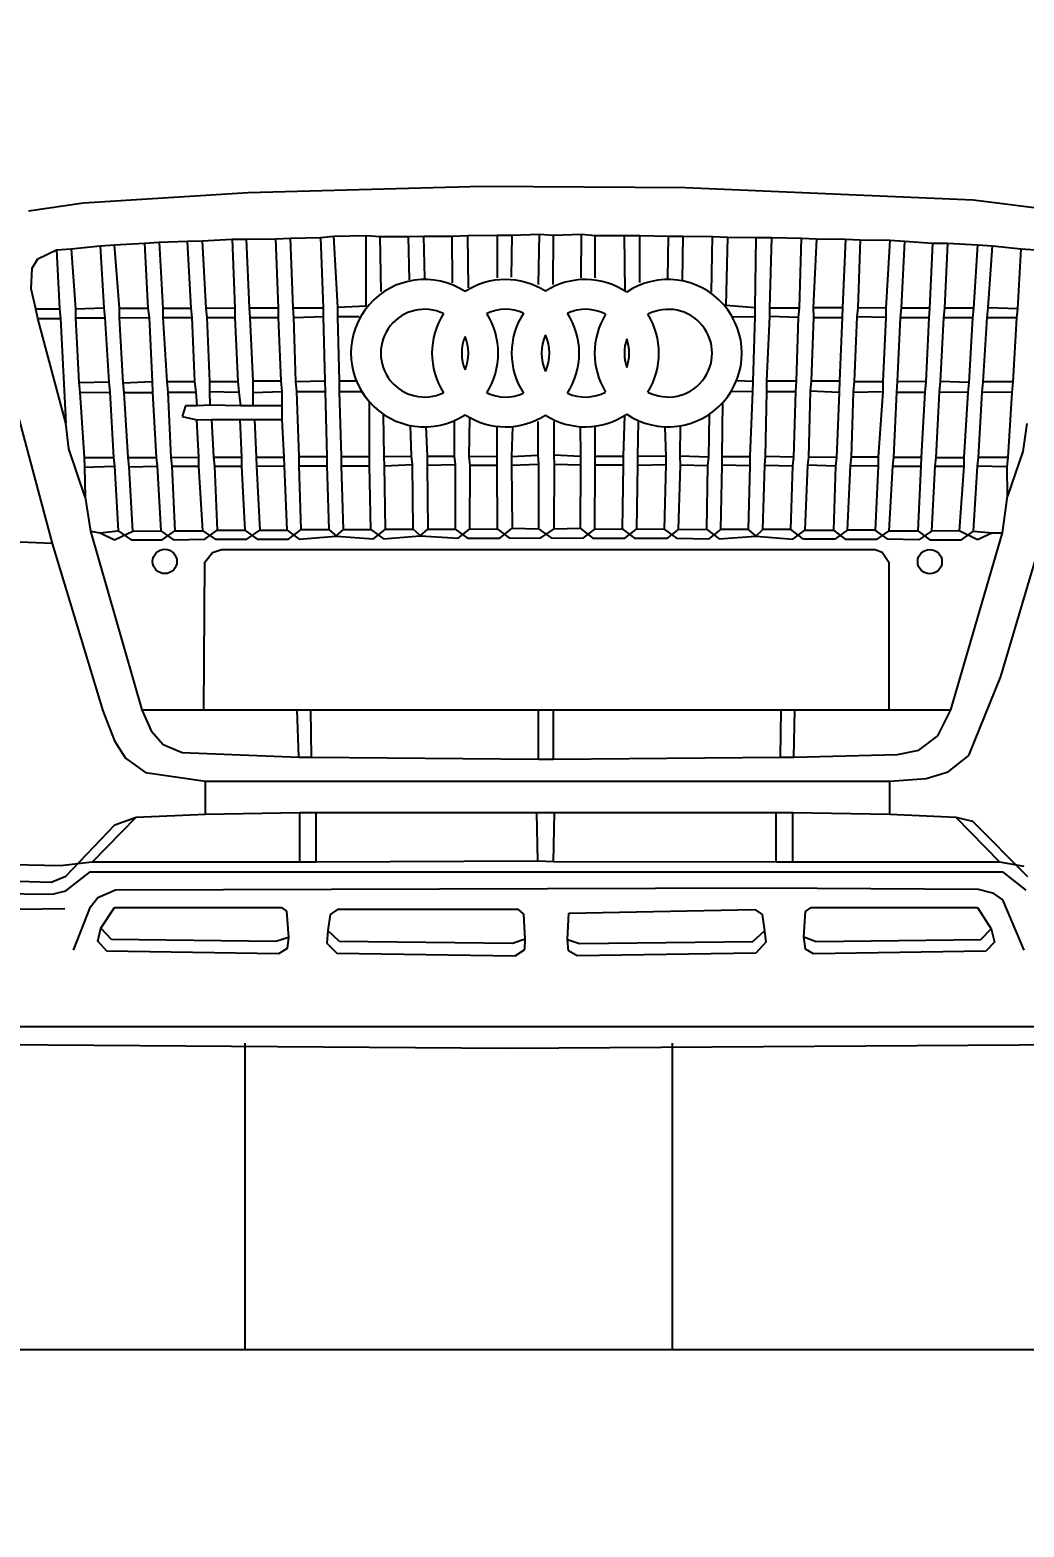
# Model space of a CAD drawing. Header units: inches. Extents: x 7915 to 10666, y -851 to 1175.
# Drawn here: x 8262.42 to 8290.35, y 671.72 to 713.77 of the extents above; entities that cross this region are included whole.
import ezdxf

# ---------------------------------------------------------------- set-up
doc = ezdxf.new("R2010")
doc.units = ezdxf.units.IN
doc.header["$LTSCALE"] = 10
doc.header["$MEASUREMENT"] = 0
doc.linetypes.add('HIDDEN', pattern=[9.525, 6.35, -3.175])
for name, color, linetype in [('CAR1', 250, 'Continuous'), ('dim', 1, 'Continuous'), ('FINISH', 2, 'Continuous'), ('STONE', 251, 'Continuous'), ('WALL', 4, 'Continuous')]:
    doc.layers.add(name, color=color, linetype=linetype)
doc.styles.add('3-16', font='arial.ttf', dxfattribs={"height": 15})
doc.dimstyles.new('3-16 INCH', dxfattribs={"dimtxt": 15, "dimasz": 9, "dimexe": 3, "dimexo": 0.5, "dimgap": 0.5, "dimtad": 1, "dimdec": 4, "dimzin": 0, "dimdsep": 46, "dimlunit": 4, "dimtxsty": '3-16', "dimblk": 'ARCHTICK', "dimcen": 8, "dimdle": 3, "dimclrd": 1, "dimclre": 8, "dimclrt": 2, "dimadec": 3, "dimazin": 0, "dimtfac": 1, "dimtdec": 4, "dimtofl": 0, "dimtmove": 2, "dimatfit": 3, "dimldrblk": 'AERO', "dimfxl": 0, "dimtolj": 1, "dimtzin": 0, "dimarcsym": 0})

# ---------------------------------------------------------------- blocks, each defined once
blk = doc.blocks.new('A$C05ee71f7')
blk.add_wipeout([(57.797, 59.508), (58.053, 60.35), (58.439, 60.671), (59.152, 60.45), (59.737, 59.908), (60.293, 58.71), (60.878, 58.096), (61.791, 56.427), (62.119, 56.099), (64.116, 51.777), (64.116, 51.777), (66.112, 46.528), (66.74, 44.232), (67.311, 44.189), (67.999, 44.386), (68.594, 47.127), (68.994, 47.784), (69.607, 48.069), (72.103, 48.097), (73.587, 47.912), (74.514, 47.598), (75.213, 47.142), (75.869, 46.3), (75.869, 46.3), (76.445, 43.95), (76.382, 43.162), (75.798, 42.392), (74.785, 42.05), (74.542, 41.921), (74.271, 41.878), (73.701, 41.864), (69.037, 41.336), (70.862, 38.555), (71.268, 37.056), (72.175, 37.086), (72.488, 36.915), (72.588, 36.044), (72.66, 35.089), (71.804, 34.675), (72.331, 32.521), (72.474, 31.822), (72.488, 29.512), (72.574, 26.459), (72.331, 24.748), (72.389, 1.797), (72.16, 0.827), (71.59, 0), (63.545, 0), (62.96, 0.884), (62.746, 1.954), (62.746, 7.474), (58.781, 7.431), (58.324, 7.702), (58.318, 8.615), (17.43, 8.615), (17.473, 7.702), (17.031, 7.431), (13.151, 7.46), (13.151, 1.797), (12.923, 0.827), (12.352, 0), (4.322, 0), (3.68, 0.998), (3.509, 1.968), (3.552, 24.662), (3.409, 29.141), (3.409, 29.141), (3.295, 29.426), (3.195, 31.223), (3.366, 31.879), (3.48, 32.536), (3.994, 34.647), (3.138, 35.103), (3.209, 36.044), (3.224, 36.715), (3.537, 37.071), (4.536, 37.029), (4.935, 38.541), (6.419, 40.794), (6.747, 41.308), (4.992, 41.436), (2.61, 41.836), (0.785, 42.321), (0.1, 43.062), (0, 43.661), (0, 43.961), (0.628, 46.143), (1.269, 47.156), (1.983, 47.712), (2.953, 47.983), (4.251, 48.097), (6.362, 48.04), (7.16, 47.769), (7.446, 47.27), (7.774, 44.546), (8.202, 44.161), (9.1, 44.36), (9.985, 47.07), (11.425, 51.164), (13.665, 56.071), (14.021, 56.413), (14.934, 58.11), (15.519, 58.724), (15.961, 59.737), (16.632, 60.435), (17.402, 60.664), (17.73, 60.378), (17.987, 59.508), (22.494, 60.136), (31.466, 60.692), (45.387, 60.721), (53.332, 60.136)]).dxf.layer = 'CAR1'
at = {"layer": 'CAR1'}
for p, q in [((29.526, 32.493), (24.904, 32.208)), ((36.116, 32.678), (29.526, 32.493)), ((41.821, 32.635), (36.116, 32.678)), ((49.895, 32.293), (41.821, 32.635)), ((24.904, 32.208), (23.364, 31.979)), ((52.491, 31.965), (49.895, 32.293)), ((27.03, 31.109), (27.829, 31.138)), ((27.829, 31.138), (28.242, 31.152)), ((27.928, 29.255), (27.829, 31.138)), ((28.242, 31.152), (29.084, 31.195)), ((28.242, 31.152), (28.342, 29.255)), ((29.084, 31.195), (29.155, 29.269)), ((29.084, 31.195), (29.483, 31.195)), ((29.483, 31.195), (30.31, 31.209)), ((29.569, 29.269), (29.483, 31.195)), ((30.31, 31.209), (30.724, 31.223)), ((30.382, 29.269), (30.31, 31.209)), ((30.724, 31.223), (31.566, 31.238)), ((30.795, 29.269), (30.724, 31.223)), ((31.566, 31.238), (31.937, 31.28)), ((31.566, 31.238), (31.637, 29.269)), ((31.937, 31.28), (32.849, 31.295)), ((32.051, 29.283), (31.937, 31.28)), ((32.842, 29.319), (32.849, 31.295)), ((32.849, 31.295), (33.235, 31.266)), ((33.263, 29.726), (33.235, 31.266)), ((33.235, 31.266), (34.033, 31.266)), ((34.033, 31.266), (34.461, 31.28)), ((34.062, 30.054), (34.033, 31.266)), ((34.49, 30.096), (34.461, 31.28)), ((34.461, 31.28), (35.26, 31.28)), ((35.26, 31.28), (35.702, 31.295)), ((35.274, 29.968), (35.26, 31.28)), ((35.702, 31.295), (36.529, 31.309)), ((35.716, 29.825), (35.702, 31.295)), ((36.529, 31.309), (36.529, 30.111)), ((36.529, 31.309), (36.943, 31.309)), ((36.929, 30.125), (36.943, 31.309)), ((36.943, 31.309), (37.713, 31.337)), ((37.685, 29.925), (37.713, 31.337)), ((37.713, 31.337), (38.113, 31.309)), ((38.098, 29.925), (38.113, 31.309)), ((38.113, 31.309), (38.897, 31.337)), ((38.883, 30.111), (38.897, 31.337)), ((38.897, 31.337), (39.282, 31.295)), ((39.282, 30.111), (39.282, 31.295)), ((39.282, 31.295), (40.095, 31.295)), ((40.095, 31.295), (40.117, 29.736)), ((40.095, 31.295), (40.538, 31.295)), ((40.538, 29.982), (40.538, 31.295)), ((40.538, 31.295), (41.336, 31.28)), ((41.322, 30.096), (41.336, 31.28)), ((41.336, 31.28), (41.75, 31.28)), ((41.736, 30.054), (41.75, 31.28)), ((41.75, 31.28), (42.577, 31.266)), ((42.549, 29.711), (42.577, 31.266)), ((42.577, 31.266), (43.005, 31.252)), ((42.955, 29.333), (43.005, 31.252)), ((43.005, 31.252), (43.804, 31.238)), ((43.775, 29.269), (43.804, 31.238)), ((43.804, 31.238), (44.246, 31.238)), ((44.189, 29.269), (44.246, 31.238)), ((44.246, 31.238), (45.073, 31.223)), ((45.016, 29.269), (45.073, 31.223)), ((45.073, 31.223), (45.501, 31.209)), ((45.501, 31.209), (45.401, 29.269)), ((45.501, 31.209), (46.314, 31.195)), ((46.314, 31.195), (46.229, 29.269)), ((46.314, 31.195), (46.728, 31.181)), ((46.728, 31.181), (46.657, 29.269)), ((46.728, 31.181), (47.555, 31.166)), ((47.555, 31.166), (47.441, 29.255)), ((47.555, 31.166), (47.983, 31.138)), ((47.883, 29.255), (47.983, 31.138)), ((47.983, 31.138), (48.753, 31.081)), ((23.621, 30.639), (24.149, 30.895)), ((24.149, 30.895), (24.562, 30.924)), ((24.149, 30.895), (24.234, 29.241)), ((24.562, 30.924), (25.375, 31.009)), ((24.562, 30.924), (24.676, 29.241)), ((25.375, 31.009), (25.775, 31.038)), ((25.375, 31.009), (25.475, 29.269)), ((25.775, 31.038), (26.616, 31.081)), ((25.917, 29.255), (25.775, 31.038)), ((26.616, 31.081), (27.03, 31.109)), ((26.616, 31.081), (26.716, 29.255)), ((27.03, 31.109), (27.13, 29.255)), ((48.753, 31.081), (48.668, 29.255)), ((48.753, 31.081), (49.181, 31.081)), ((49.181, 31.081), (49.096, 29.255)), ((49.181, 31.081), (50.023, 31.038)), ((50.023, 31.038), (49.909, 29.255)), ((50.023, 31.038), (50.437, 31.009)), ((50.322, 29.269), (50.437, 31.009)), ((50.437, 31.009), (51.25, 30.924)), ((51.15, 29.241), (51.25, 30.924)), ((51.25, 30.924), (51.649, 30.895)), ((23.435, 29.797), (23.464, 30.382)), ((23.464, 30.382), (23.621, 30.639)), ((22.023, 30.125), (24.02, 22.651)), ((23.564, 29.241), (23.435, 29.797)), ((23.564, 29.241), (24.234, 29.241)), ((23.621, 28.97), (23.564, 29.241)), ((24.234, 29.241), (24.263, 28.97)), ((24.676, 29.241), (25.475, 29.269)), ((24.676, 29.241), (24.676, 28.984)), ((25.475, 29.269), (25.504, 28.984)), ((25.917, 29.255), (26.716, 29.255)), ((25.917, 28.984), (25.917, 29.255)), ((26.716, 29.255), (26.745, 28.998)), ((27.13, 29.255), (27.928, 29.255)), ((27.13, 29.255), (27.13, 28.998)), ((27.957, 28.998), (27.928, 29.255)), ((28.342, 29.255), (29.155, 29.269)), ((28.342, 29.255), (28.371, 28.998)), ((29.155, 29.269), (29.155, 28.998)), ((29.569, 29.269), (30.382, 29.269)), ((29.583, 28.998), (29.569, 29.269)), ((30.382, 28.998), (30.382, 29.269)), ((30.795, 29.269), (31.637, 29.269)), ((30.81, 28.998), (30.795, 29.269)), ((30.81, 28.998), (31.637, 29.027)), ((31.637, 29.269), (31.637, 29.027)), ((31.637, 29.027), (31.68, 27.215)), ((32.051, 29.283), (32.842, 29.319)), ((32.051, 29.012), (32.051, 29.283)), ((43.775, 29.269), (42.955, 29.333)), ((43.148, 29.012), (43.775, 29.027)), ((43.718, 27.201), (43.775, 29.027)), ((43.775, 29.027), (43.775, 29.269)), ((44.103, 27.215), (44.189, 29.027)), ((44.189, 29.269), (45.016, 29.269)), ((44.189, 29.027), (44.189, 29.269)), ((44.988, 28.998), (44.189, 29.027)), ((44.988, 28.998), (45.016, 29.269)), ((46.229, 29.269), (45.401, 29.269)), ((45.401, 29.269), (45.416, 28.998)), ((46.229, 29.269), (46.215, 28.998)), ((46.657, 29.269), (46.628, 29.012)), ((47.441, 29.255), (46.657, 29.269)), ((47.441, 29.255), (47.441, 28.998)), ((47.855, 28.984), (47.883, 29.255)), ((48.668, 29.255), (47.883, 29.255)), ((48.668, 29.255), (48.654, 28.984)), ((49.096, 29.255), (49.067, 28.984)), ((49.909, 29.255), (49.096, 29.255)), ((49.909, 29.255), (49.88, 28.984)), ((50.294, 28.984), (50.322, 29.269)), ((51.15, 29.241), (50.322, 29.269)), ((51.121, 28.984), (51.15, 29.241)), ((23.621, 28.97), (24.263, 28.97)), ((24.405, 26.031), (23.621, 28.97)), ((24.263, 28.97), (24.405, 26.031)), ((24.676, 28.984), (25.504, 28.984)), ((24.676, 28.984), (24.776, 27.172)), ((25.504, 28.984), (25.618, 27.187)), ((25.917, 28.984), (26.745, 28.998)), ((26.017, 27.158), (25.917, 28.984)), ((26.745, 28.998), (26.83, 27.201)), ((27.13, 28.998), (27.244, 27.201)), ((27.13, 28.998), (27.957, 28.998)), ((28.028, 27.201), (27.957, 28.998)), ((28.371, 28.998), (28.442, 27.201)), ((28.371, 28.998), (29.155, 28.998)), ((29.155, 28.998), (29.241, 27.201)), ((29.583, 28.998), (30.382, 28.998)), ((29.669, 27.215), (29.583, 28.998)), ((30.453, 27.215), (30.382, 28.998)), ((30.867, 27.201), (30.81, 28.998)), ((32.65, 29.012), (32.051, 29.012)), ((32.093, 27.215), (32.051, 29.012)), ((44.931, 27.215), (44.988, 28.998)), ((45.416, 28.998), (45.344, 27.215)), ((45.416, 28.998), (46.215, 28.998)), ((46.215, 28.998), (46.143, 27.215)), ((46.628, 29.012), (46.557, 27.201)), ((47.441, 28.998), (46.628, 29.012)), ((47.441, 28.998), (47.356, 27.201)), ((47.769, 27.201), (47.855, 28.984)), ((48.654, 28.984), (47.855, 28.984)), ((48.654, 28.984), (48.568, 27.187)), ((49.067, 28.984), (48.967, 27.201)), ((49.88, 28.984), (49.067, 28.984)), ((49.88, 28.984), (49.78, 27.172)), ((50.18, 27.187), (50.294, 28.984)), ((51.121, 28.984), (50.294, 28.984)), ((51.021, 27.187), (51.121, 28.984)), ((24.776, 27.172), (25.618, 27.187)), ((24.776, 27.172), (24.805, 26.887)), ((25.618, 27.187), (25.646, 26.901)), ((26.017, 27.158), (26.83, 27.201)), ((26.046, 26.887), (26.017, 27.158)), ((26.83, 27.201), (26.844, 26.887)), ((27.244, 27.201), (27.272, 26.901)), ((27.244, 27.201), (28.028, 27.201)), ((28.071, 26.901), (28.028, 27.201)), ((28.442, 27.201), (28.442, 26.916)), ((28.442, 27.201), (29.241, 27.201)), ((28.442, 26.916), (28.456, 26.531)), ((28.442, 26.916), (29.269, 26.901)), ((29.241, 27.201), (29.269, 26.901)), ((29.669, 27.215), (30.453, 27.215)), ((29.669, 26.887), (29.669, 27.215)), ((29.669, 26.887), (30.482, 26.916)), ((30.482, 26.916), (30.453, 27.215)), ((30.482, 26.516), (30.482, 26.916)), ((30.867, 27.201), (31.68, 27.215)), ((30.895, 26.916), (30.867, 27.201)), ((30.967, 25.09), (30.895, 26.916)), ((30.895, 26.916), (31.694, 26.916)), ((31.68, 27.215), (31.694, 26.916)), ((31.694, 26.916), (31.737, 25.09)), ((32.093, 27.215), (32.55, 27.215)), ((32.093, 26.916), (32.093, 27.215)), ((32.093, 26.916), (32.707, 26.916)), ((32.15, 25.09), (32.093, 26.916)), ((32.935, 26.616), (32.707, 26.916)), ((43.091, 26.93), (43.704, 26.916)), ((43.718, 27.201), (43.248, 27.215)), ((43.633, 25.09), (43.704, 26.916)), ((43.704, 26.916), (43.718, 27.201)), ((44.061, 25.09), (44.103, 26.916)), ((44.103, 27.215), (44.931, 27.215)), ((44.103, 26.916), (44.103, 27.215)), ((44.103, 26.916), (44.917, 26.916)), ((44.859, 25.076), (44.917, 26.916)), ((44.917, 26.916), (44.931, 27.215)), ((45.316, 26.93), (45.273, 25.076)), ((45.344, 27.215), (45.316, 26.93)), ((46.129, 26.887), (45.316, 26.93)), ((45.344, 27.215), (46.143, 27.215)), ((46.143, 27.215), (46.129, 26.887)), ((46.557, 27.201), (46.528, 26.901)), ((46.528, 26.901), (47.356, 26.916)), ((46.557, 27.201), (47.356, 27.201)), ((47.356, 26.916), (47.227, 25.076)), ((47.356, 27.201), (47.356, 26.916)), ((47.755, 26.901), (47.769, 27.201)), ((48.568, 27.187), (47.769, 27.201)), ((48.568, 27.187), (48.54, 26.901)), ((48.967, 27.201), (48.939, 26.901)), ((49.78, 27.172), (48.967, 27.201)), ((49.78, 27.172), (49.752, 26.887)), ((50.151, 26.901), (50.18, 27.187)), ((51.021, 27.187), (50.18, 27.187)), ((50.993, 26.887), (51.021, 27.187)), ((24.805, 26.887), (25.646, 26.901)), ((24.805, 26.887), (24.919, 25.061)), ((25.646, 26.901), (25.746, 25.061)), ((26.046, 26.887), (26.844, 26.887)), ((26.16, 25.061), (26.046, 26.887)), ((26.844, 26.887), (26.944, 25.061)), ((27.272, 26.901), (27.358, 25.061)), ((27.272, 26.901), (28.071, 26.901)), ((27.772, 26.516), (27.672, 26.217)), ((28.1, 26.516), (27.772, 26.516)), ((28.1, 26.516), (28.071, 26.901)), ((28.456, 26.531), (28.1, 26.516)), ((29.312, 26.516), (28.456, 26.531)), ((29.269, 26.901), (29.312, 26.516)), ((29.669, 26.516), (29.312, 26.516)), ((29.669, 26.516), (29.669, 26.887)), ((30.482, 26.516), (29.669, 26.516)), ((30.482, 26.131), (30.482, 26.516)), ((32.935, 25.09), (32.935, 26.616)), ((42.848, 25.09), (42.863, 26.616)), ((46.129, 26.887), (46.058, 25.061)), ((46.528, 26.901), (46.471, 25.076)), ((47.669, 25.076), (47.755, 26.901)), ((47.755, 26.901), (48.54, 26.901)), ((48.54, 26.901), (48.44, 25.076)), ((48.939, 26.901), (48.853, 25.061)), ((49.752, 26.887), (48.939, 26.901)), ((49.752, 26.887), (49.638, 25.061)), ((50.051, 25.061), (50.151, 26.901)), ((50.993, 26.887), (50.151, 26.901)), ((50.879, 25.061), (50.993, 26.887)), ((27.672, 26.217), (28.085, 26.117)), ((28.085, 26.117), (28.499, 26.131)), ((28.142, 25.076), (28.085, 26.117)), ((28.499, 26.131), (29.298, 26.131)), ((28.499, 26.131), (28.556, 25.076)), ((29.298, 26.131), (29.711, 26.131)), ((29.298, 26.131), (29.341, 25.076)), ((29.711, 26.131), (30.482, 26.131)), ((29.711, 26.131), (29.754, 25.076)), ((30.539, 25.076), (30.482, 26.131)), ((33.349, 25.09), (33.334, 26.26)), ((35.317, 26.074), (35.317, 25.104)), ((35.745, 26.174), (35.731, 25.09)), ((37.671, 26.074), (37.671, 25.133)), ((38.127, 25.133), (38.127, 26.074)), ((40.101, 26.24), (40.067, 25.104)), ((40.481, 25.104), (40.495, 26.074)), ((42.477, 26.26), (42.463, 25.076)), ((24.491, 25.304), (24.405, 26.031)), ((34.119, 25.104), (34.09, 25.96)), ((34.518, 25.946), (34.561, 25.104)), ((36.515, 25.946), (36.515, 25.104)), ((36.957, 25.931), (36.929, 25.09)), ((38.854, 25.931), (38.869, 25.09)), ((39.282, 25.104), (39.282, 25.946)), ((41.236, 25.917), (41.265, 25.09)), ((41.664, 25.104), (41.679, 25.974)), ((51.407, 26.017), (51.292, 25.233)), ((24.947, 23.949), (24.491, 25.304)), ((51.292, 25.233), (50.865, 23.977)), ((24.919, 25.061), (25.746, 25.061)), ((24.919, 25.061), (24.933, 24.79)), ((24.933, 24.79), (25.775, 24.819)), ((25.746, 25.061), (25.775, 24.819)), ((25.775, 24.819), (25.874, 23.007)), ((26.16, 25.061), (26.944, 25.061)), ((26.188, 24.805), (26.16, 25.061)), ((26.188, 24.805), (26.973, 24.819)), ((26.944, 25.061), (26.973, 24.819)), ((26.973, 24.819), (27.073, 23.007)), ((27.358, 25.061), (28.142, 25.076)), ((27.358, 25.061), (27.386, 24.819)), ((27.386, 24.819), (27.472, 23.007)), ((27.386, 24.819), (28.142, 24.819)), ((28.142, 24.819), (28.142, 25.076)), ((28.256, 23.007), (28.142, 24.819)), ((28.556, 25.076), (29.341, 25.076)), ((28.556, 25.076), (28.585, 24.819)), ((28.585, 24.819), (29.341, 24.819)), ((28.585, 24.819), (28.656, 23.022)), ((29.341, 25.076), (29.341, 24.819)), ((29.341, 24.819), (29.44, 23.022)), ((29.754, 25.076), (30.539, 25.076)), ((29.754, 25.076), (29.768, 24.819)), ((29.768, 24.819), (30.553, 24.833)), ((29.768, 24.819), (29.854, 23.022)), ((30.553, 24.833), (30.539, 25.076)), ((30.624, 23.022), (30.553, 24.833)), ((30.967, 24.833), (30.967, 25.09)), ((30.967, 25.09), (31.737, 25.09)), ((31.024, 23.036), (30.967, 24.833)), ((30.967, 24.833), (31.737, 24.833)), ((31.737, 25.09), (31.737, 24.833)), ((31.737, 24.833), (31.794, 23.036)), ((32.15, 25.09), (32.935, 25.09)), ((32.15, 24.833), (32.15, 25.09)), ((32.15, 24.833), (32.935, 24.833)), ((32.208, 23.036), (32.15, 24.833)), ((32.935, 24.833), (32.935, 25.09)), ((32.978, 23.036), (32.935, 24.833)), ((33.349, 25.09), (34.119, 25.104)), ((33.363, 24.833), (33.349, 25.09)), ((33.363, 24.833), (34.147, 24.862)), ((33.391, 23.05), (33.363, 24.833)), ((34.147, 24.862), (34.119, 25.104)), ((34.162, 23.05), (34.147, 24.862)), ((34.561, 25.104), (35.317, 25.104)), ((34.561, 25.104), (34.561, 24.847)), ((34.561, 24.847), (35.346, 24.862)), ((34.561, 24.847), (34.575, 23.05)), ((35.317, 25.104), (35.346, 24.862)), ((35.346, 24.862), (35.346, 23.05)), ((35.731, 25.09), (36.515, 25.104)), ((35.731, 25.09), (35.759, 24.847)), ((35.759, 24.847), (35.745, 23.05)), ((35.759, 24.847), (36.515, 24.847)), ((36.515, 25.104), (36.515, 24.847)), ((36.515, 24.847), (36.529, 23.064)), ((36.929, 25.09), (37.671, 25.133)), ((36.929, 25.09), (36.929, 24.847)), ((36.929, 24.847), (37.685, 24.876)), ((36.929, 24.847), (36.943, 23.079)), ((37.671, 25.133), (37.685, 24.876)), ((37.685, 24.876), (37.685, 23.064)), ((38.869, 25.09), (38.127, 25.133)), ((38.141, 24.862), (38.127, 25.133)), ((38.127, 23.064), (38.141, 24.862)), ((38.869, 24.847), (38.141, 24.862)), ((38.869, 24.847), (38.854, 23.079)), ((38.869, 25.09), (38.869, 24.847)), ((39.268, 23.05), (39.282, 24.847)), ((39.282, 25.104), (40.067, 25.104)), ((39.282, 24.847), (39.282, 25.104)), ((40.067, 24.847), (39.282, 24.847)), ((40.067, 24.847), (40.038, 23.064)), ((40.067, 25.104), (40.067, 24.847)), ((40.452, 23.064), (40.481, 24.847)), ((41.265, 25.09), (40.481, 25.104)), ((40.481, 24.847), (40.481, 25.104)), ((40.481, 24.847), (41.265, 24.862)), ((41.265, 24.862), (41.222, 23.05)), ((41.265, 25.09), (41.265, 24.862)), ((41.622, 23.036), (41.679, 24.847)), ((42.463, 25.076), (41.664, 25.104)), ((41.679, 24.847), (41.664, 25.104)), ((42.435, 24.833), (41.679, 24.847)), ((42.435, 24.833), (42.406, 23.05)), ((42.463, 25.076), (42.435, 24.833)), ((42.805, 23.036), (42.848, 24.847)), ((42.848, 25.09), (43.633, 25.09)), ((42.848, 24.847), (42.848, 25.09)), ((43.633, 24.833), (42.848, 24.847)), ((43.59, 23.036), (43.633, 24.833)), ((43.633, 24.833), (43.633, 25.09)), ((43.989, 23.036), (44.046, 24.847)), ((44.046, 24.847), (44.061, 25.09)), ((44.046, 24.847), (44.831, 24.833)), ((44.859, 25.076), (44.061, 25.09)), ((44.774, 23.036), (44.831, 24.833)), ((44.831, 24.833), (44.859, 25.076)), ((45.245, 24.847), (45.173, 23.022)), ((45.273, 25.076), (45.245, 24.847)), ((46.029, 24.819), (45.245, 24.847)), ((46.058, 25.061), (45.273, 25.076)), ((46.029, 24.819), (45.972, 23.022)), ((46.058, 25.061), (46.029, 24.819)), ((46.443, 24.833), (46.357, 23.022)), ((46.471, 25.076), (46.443, 24.833)), ((47.227, 24.819), (46.443, 24.833)), ((47.227, 25.076), (46.471, 25.076)), ((47.227, 24.819), (47.142, 23.022)), ((47.227, 25.076), (47.227, 24.819)), ((47.541, 23.007), (47.641, 24.819)), ((47.641, 24.819), (47.669, 25.076)), ((47.641, 24.819), (48.425, 24.819)), ((47.669, 25.076), (48.44, 25.076)), ((48.425, 24.819), (48.34, 23.007)), ((48.44, 25.076), (48.425, 24.819)), ((48.825, 24.819), (48.725, 22.993)), ((48.853, 25.061), (48.825, 24.819)), ((48.825, 24.819), (49.638, 24.819)), ((48.853, 25.061), (49.638, 25.061)), ((49.638, 24.819), (49.509, 23.007)), ((49.638, 25.061), (49.638, 24.819)), ((49.909, 22.993), (50.023, 24.819)), ((50.023, 24.819), (50.051, 25.061)), ((50.85, 24.805), (50.023, 24.819)), ((50.879, 25.061), (50.051, 25.061)), ((50.85, 24.805), (50.879, 25.061)), ((24.933, 24.79), (24.947, 23.949)), ((26.288, 22.993), (26.188, 24.805)), ((50.865, 23.977), (50.85, 24.805)), ((50.722, 22.95), (50.865, 23.977)), ((24.947, 23.949), (25.104, 22.993)), ((24.02, 22.651), (5.32, 23.35)), ((25.104, 22.993), (25.375, 22.95)), ((25.104, 22.993), (26.545, 17.972)), ((25.375, 22.95), (25.874, 23.007)), ((25.375, 22.95), (25.775, 22.751)), ((25.775, 22.751), (26.288, 22.993)), ((25.874, 23.007), (26.245, 22.751)), ((26.245, 22.751), (27.115, 22.751)), ((26.288, 22.993), (27.073, 23.007)), ((27.073, 23.007), (27.429, 22.751)), ((27.115, 22.751), (27.472, 23.007)), ((27.429, 22.751), (28.314, 22.765)), ((27.472, 23.007), (28.256, 23.007)), ((28.256, 23.007), (28.599, 22.765)), ((28.314, 22.765), (28.656, 23.022)), ((28.599, 22.765), (29.497, 22.765)), ((28.656, 23.022), (29.44, 23.022)), ((29.44, 23.022), (29.783, 22.765)), ((29.497, 22.765), (29.854, 23.022)), ((29.783, 22.765), (30.667, 22.765)), ((29.854, 23.022), (30.624, 23.022)), ((30.624, 23.022), (30.967, 22.765)), ((30.667, 22.765), (31.024, 23.036)), ((30.967, 22.765), (31.994, 22.851)), ((31.024, 23.036), (31.794, 23.036)), ((31.794, 23.036), (32.008, 22.851)), ((31.994, 22.851), (32.208, 23.036)), ((31.994, 22.851), (32.008, 22.851)), ((32.008, 22.851), (33.049, 22.779)), ((32.208, 23.036), (32.978, 23.036)), ((32.978, 23.036), (33.334, 22.779)), ((33.049, 22.779), (33.391, 23.05)), ((33.334, 22.779), (34.361, 22.865)), ((33.391, 23.05), (34.162, 23.05)), ((34.376, 22.865), (34.162, 23.05)), ((34.361, 22.865), (34.575, 23.05)), ((34.361, 22.865), (34.376, 22.865)), ((34.376, 22.865), (35.431, 22.793)), ((34.575, 23.05), (35.346, 23.05)), ((35.346, 23.05), (35.688, 22.793)), ((35.431, 22.793), (35.745, 23.05)), ((35.688, 22.793), (36.601, 22.793)), ((35.745, 23.05), (36.529, 23.064)), ((36.529, 23.064), (36.872, 22.793)), ((36.601, 22.793), (36.943, 23.079)), ((36.872, 22.793), (37.756, 22.808)), ((36.943, 23.079), (37.685, 23.064)), ((37.685, 23.064), (38.041, 22.808)), ((37.756, 22.808), (38.127, 23.064)), ((38.041, 22.808), (38.94, 22.793)), ((38.127, 23.064), (38.854, 23.079)), ((38.854, 23.079), (39.211, 22.793)), ((38.94, 22.793), (39.268, 23.05)), ((39.211, 22.793), (40.11, 22.793)), ((39.268, 23.05), (40.038, 23.064)), ((40.038, 23.064), (40.381, 22.793)), ((40.11, 22.793), (40.452, 23.064)), ((40.381, 22.793), (41.308, 22.793)), ((40.452, 23.064), (41.222, 23.05)), ((41.222, 23.05), (41.565, 22.793)), ((41.308, 22.793), (41.622, 23.036)), ((41.565, 22.793), (42.477, 22.779)), ((41.622, 23.036), (42.406, 23.05)), ((42.406, 23.05), (42.763, 22.779)), ((42.477, 22.779), (42.805, 23.036)), ((42.763, 22.779), (43.79, 22.851)), ((43.59, 23.036), (42.805, 23.036)), ((43.804, 22.851), (43.59, 23.036)), ((43.79, 22.851), (43.989, 23.036)), ((43.79, 22.851), (43.804, 22.851)), ((43.804, 22.851), (44.831, 22.765)), ((44.774, 23.036), (43.989, 23.036)), ((45.13, 22.765), (44.774, 23.036)), ((44.831, 22.765), (45.173, 23.022)), ((46.015, 22.765), (45.13, 22.765)), ((45.173, 23.022), (45.972, 23.022)), ((45.972, 23.022), (46.3, 22.765)), ((46.357, 23.022), (46.015, 22.765)), ((46.3, 22.765), (47.199, 22.765)), ((47.142, 23.022), (46.357, 23.022)), ((47.498, 22.765), (47.142, 23.022)), ((47.199, 22.765), (47.541, 23.007)), ((48.368, 22.751), (47.498, 22.765)), ((47.541, 23.007), (48.34, 23.007)), ((48.34, 23.007), (48.682, 22.751)), ((48.725, 22.993), (48.368, 22.751)), ((48.682, 22.751), (49.567, 22.751)), ((49.509, 23.007), (48.725, 22.993)), ((49.267, 17.972), (50.722, 22.95)), ((50.023, 22.751), (49.509, 23.007)), ((49.567, 22.751), (49.909, 22.993)), ((49.909, 22.993), (50.437, 22.95)), ((50.437, 22.95), (50.023, 22.751)), ((50.437, 22.95), (50.722, 22.95)), ((24.02, 22.651), (25.447, 17.944)), ((28.314, 22.123), (28.527, 22.394)), ((28.527, 22.394), (28.784, 22.48)), ((28.784, 22.48), (47.142, 22.48)), ((47.142, 22.48), (47.341, 22.408)), ((47.341, 22.408), (47.527, 22.123)), ((50.679, 18.914), (51.792, 22.665)), ((28.285, 17.972), (28.314, 22.123)), ((47.527, 22.123), (47.527, 17.972)), ((49.78, 16.689), (50.679, 18.914)), ((25.447, 17.944), (25.775, 17.102)), ((26.545, 17.972), (28.285, 17.972)), ((26.545, 17.972), (26.802, 17.388)), ((28.285, 17.972), (30.91, 17.972)), ((30.91, 17.972), (31.295, 17.972)), ((30.952, 16.646), (30.91, 17.972)), ((31.295, 17.972), (37.685, 17.972)), ((31.309, 16.646), (31.295, 17.972)), ((37.685, 17.972), (38.113, 17.972)), ((37.685, 16.589), (37.685, 17.972)), ((38.113, 17.972), (44.503, 17.972)), ((38.113, 16.589), (38.113, 17.972)), ((44.489, 16.646), (44.503, 17.972)), ((44.503, 17.972), (44.888, 17.972)), ((44.859, 16.646), (44.888, 17.972)), ((44.888, 17.972), (47.527, 17.972)), ((47.527, 17.972), (49.267, 17.972)), ((48.91, 17.245), (49.267, 17.972)), ((26.802, 17.388), (27.144, 17.002)), ((48.368, 16.845), (48.91, 17.245)), ((25.775, 17.102), (26.088, 16.617)), ((27.144, 17.002), (27.672, 16.774)), ((47.769, 16.717), (48.368, 16.845)), ((26.088, 16.617), (26.645, 16.218)), ((27.672, 16.774), (30.952, 16.646)), ((30.952, 16.646), (31.309, 16.646)), ((31.309, 16.646), (37.685, 16.589)), ((37.685, 16.589), (38.113, 16.589)), ((38.113, 16.589), (44.489, 16.646)), ((44.489, 16.646), (44.859, 16.646)), ((44.859, 16.646), (47.769, 16.717)), ((49.196, 16.232), (49.78, 16.689)), ((26.645, 16.218), (28.328, 15.975)), ((47.555, 15.975), (48.582, 16.047)), ((48.582, 16.047), (49.196, 16.232)), ((28.328, 15.975), (47.555, 15.975)), ((28.328, 15.048), (28.328, 15.975)), ((47.555, 15.048), (47.555, 15.975)), ((24.405, 13.308), (25.789, 14.749)), ((25.147, 13.693), (26.388, 14.963)), ((25.789, 14.749), (26.388, 14.963)), ((26.388, 14.963), (28.328, 15.048)), ((28.328, 15.048), (30.981, 15.091)), ((30.981, 15.091), (31.437, 15.091)), ((30.981, 13.693), (30.981, 15.091)), ((31.437, 15.091), (37.642, 15.091)), ((31.437, 13.693), (31.437, 15.091)), ((37.642, 15.091), (38.141, 15.091)), ((37.671, 13.722), (37.642, 15.091)), ((38.113, 13.707), (38.141, 15.091)), ((38.141, 15.091), (44.36, 15.091)), ((44.36, 15.091), (44.831, 15.091)), ((44.36, 13.693), (44.36, 15.091)), ((44.831, 15.091), (47.555, 15.048)), ((44.831, 13.693), (44.831, 15.091)), ((47.555, 15.048), (49.41, 14.963)), ((49.41, 14.963), (49.88, 14.849)), ((50.651, 13.693), (49.41, 14.963)), ((49.88, 14.849), (51.421, 13.294)), ((24.263, 13.593), (19.028, 13.707)), ((25.147, 13.693), (24.263, 13.593)), ((30.981, 13.693), (25.147, 13.693)), ((31.437, 13.693), (30.981, 13.693)), ((37.671, 13.722), (31.437, 13.693)), ((38.113, 13.707), (37.671, 13.722)), ((44.36, 13.693), (38.113, 13.707)), ((44.831, 13.693), (44.36, 13.693)), ((50.651, 13.693), (44.831, 13.693)), ((51.335, 13.579), (50.651, 13.693)), ((15.89, 13.351), (23.992, 13.137)), ((23.992, 13.137), (24.405, 13.308)), ((24.405, 12.894), (25.09, 13.422)), ((25.09, 13.422), (50.722, 13.422)), ((50.722, 13.422), (51.378, 12.909)), ((20.968, 12.837), (24.034, 12.795)), ((24.034, 12.795), (24.405, 12.894)), ((25.104, 12.438), (25.304, 12.709)), ((25.304, 12.709), (25.803, 12.923)), ((25.803, 12.923), (44.004, 12.98)), ((44.004, 12.98), (50.037, 12.937)), ((50.037, 12.937), (50.437, 12.837)), ((50.437, 12.837), (50.722, 12.638)), ((50.722, 12.638), (51.321, 11.226)), ((19.071, 12.31), (24.377, 12.395)), ((24.619, 11.226), (25.104, 12.438)), ((25.389, 11.839), (25.775, 12.424)), ((25.775, 12.424), (30.467, 12.424)), ((30.467, 12.424), (30.61, 12.324)), ((30.61, 12.324), (30.667, 11.582)), ((31.837, 12.224), (31.765, 11.782)), ((32.036, 12.367), (31.837, 12.224)), ((37.129, 12.367), (32.036, 12.367)), ((37.271, 12.238), (37.129, 12.367)), ((37.314, 11.539), (37.271, 12.238)), ((38.498, 11.525), (38.541, 12.267)), ((38.541, 12.267), (43.761, 12.367)), ((43.761, 12.367), (43.975, 12.224)), ((43.975, 12.224), (44.032, 11.768)), ((45.145, 11.596), (45.188, 12.31)), ((45.188, 12.31), (45.344, 12.424)), ((45.344, 12.424), (50.023, 12.424)), ((50.023, 12.424), (50.408, 11.825)), ((25.304, 11.482), (25.389, 11.839)), ((25.689, 11.525), (25.389, 11.839)), ((31.765, 11.782), (31.737, 11.425)), ((32.093, 11.468), (31.765, 11.782)), ((50.109, 11.525), (50.408, 11.825)), ((50.408, 11.825), (50.494, 11.454)), ((25.561, 11.197), (25.304, 11.482)), ((30.31, 11.468), (25.689, 11.525)), ((30.667, 11.582), (30.31, 11.468)), ((30.667, 11.582), (30.624, 11.268)), ((31.737, 11.425), (32.022, 11.14)), ((36.957, 11.411), (32.093, 11.468)), ((37.314, 11.539), (36.957, 11.411)), ((37.3, 11.24), (37.314, 11.539)), ((38.498, 11.525), (38.84, 11.411)), ((38.526, 11.211), (38.498, 11.525)), ((38.84, 11.411), (43.704, 11.468)), ((43.704, 11.468), (44.032, 11.768)), ((44.075, 11.454), (43.79, 11.14)), ((44.032, 11.768), (44.075, 11.454)), ((45.145, 11.596), (45.487, 11.468)), ((45.188, 11.254), (45.145, 11.596)), ((45.487, 11.468), (50.109, 11.525)), ((50.494, 11.454), (50.251, 11.197)), ((30.382, 11.126), (25.561, 11.197)), ((30.624, 11.268), (30.382, 11.126)), ((32.022, 11.14), (37.029, 11.069)), ((37.029, 11.069), (37.3, 11.24)), ((38.769, 11.069), (38.526, 11.211)), ((43.79, 11.14), (38.769, 11.069)), ((45.416, 11.126), (45.188, 11.254)), ((50.251, 11.197), (45.416, 11.126)), ((58.424, 9.072), (17.373, 9.072))]:
    blk.add_line(p, q, dxfattribs=at)
blk.add_lwpolyline([(17.43, 8.615), (36.815, 8.473), (58.382, 8.615)], dxfattribs=at)
for centre in [(27.188, 22.143, 576226.728), (48.681, 22.136, 576226.728)]:
    blk.add_circle(centre, 0.341, dxfattribs=at)
for centre, radius, start, end in [((34.487, 27.993), 2.069, 56.6355, 303.3645), ((36.763, 27.993), 2.069, 57.2521, 123.3645), ((39.002, 27.993), 2.069, 55.7569, 122.7479), ((41.331, 27.993), 2.069, 235.7569, 124.2431), ((34.487, 27.993), 1.232, 64.4783, 295.5217), ((36.763, 27.993), 2.069, 147.5023, 212.4977), ((36.763, 27.993), 1.232, 65.953, 115.5217), ((34.487, 27.993), 2.069, 327.5023, 32.4977), ((39.002, 27.993), 2.069, 147.0649, 212.9351), ((39.002, 27.993), 1.232, 62.392, 114.047), ((36.763, 27.993), 2.069, 327.0649, 32.9351), ((41.331, 27.993), 2.069, 148.1585, 211.8415), ((41.331, 27.993), 1.232, 242.392, 117.608), ((39.002, 27.993), 2.069, 328.1585, 31.8415), ((36.763, 27.993), 1.232, 157.4806, 202.5194), ((34.487, 27.993), 1.232, 337.4806, 22.5194), ((39.002, 27.993), 1.232, 155.3127, 204.6873), ((36.763, 27.993), 1.232, 335.3127, 24.6873), ((41.331, 27.993), 1.232, 160.9359, 199.0641), ((39.002, 27.993), 1.232, 340.9359, 19.0641), ((36.763, 27.993), 1.232, 244.4783, 294.047), ((39.002, 27.993), 1.232, 245.953, 297.608), ((36.763, 27.993), 2.069, 236.6355, 302.7479), ((39.002, 27.993), 2.069, 237.2521, 304.2431)]:
    blk.add_arc(centre, radius, start, end, dxfattribs=at)
blk = doc.blocks.new('_ArchTick')
at = {"color": 0, "const_width": 0.15}
blk.add_lwpolyline([(-0.5, -0.5), (0.5, 0.5)], dxfattribs=at)
blk = doc.blocks.new('*D306')
at = {"layer": 'Defpoints', "color": 0}
for p in [(8270.955, 814.694), (8234.673, 676.694), (8270.955, 676.694)]:
    blk.add_point(p, dxfattribs=at)
at = {"layer": 'dim', "color": 1, "lineweight": -2}
blk.add_line((8234.673, 817.694), (8234.673, 673.694), dxfattribs=at)
at = {"layer": 'dim', "color": 8, "linetype": 'HIDDEN', "lineweight": -2}
for p, q in [((8270.455, 814.694), (8231.673, 814.694)), ((8270.455, 676.694), (8231.673, 676.694))]:
    blk.add_line(p, q, dxfattribs=at)
at = {"layer": 'dim', "color": 1, "lineweight": -2, "xscale": 9, "yscale": 9, "zscale": 9}
for p, rotation in [((8234.673, 814.694), 90), ((8234.673, 676.694), 270)]:
    blk.add_blockref('_ArchTick', p, dxfattribs=dict(at, rotation=rotation))
at = {"layer": 'dim', "color": 2, "insert": (8226.514, 760.057), "char_height": 15, "attachment_point": 5, "rotation": 90, "style": '3-16'}
blk.add_mtext('\\A1;11\'-6"', dxfattribs=at)
blk = doc.blocks.new('AERO')
blk.add_line((0, 0), (-1, 0))
blk.add_lwpolyline([(-0.7071, 0.7071), (0, 0), (-0.7071, -0.7071)])

msp = doc.modelspace()

# ---------------------------------------------------------------- hatches: boundary and pattern name
at = {"layer": 'STONE'}
h = msp.add_hatch(dxfattribs=at)
h.set_pattern_fill('_USER', color=256, scale=12, angle=90, pattern_type=0)
h.set_pattern_definition([(90, (8124.46, 676.695), (-12, 7e-16), [])])
h.paths.add_polyline_path([(8124.45978, 688.69508), (9677.45978, 688.69508), (9677.45978, 676.69404), (8124.45978, 676.69404)])

# ---------------------------------------------------------------- linework, layer by layer
at = {"layer": 'FINISH', "color": 2}
msp.add_lwpolyline([(9677.45978, 676.69404), (9677.45978, 688.69404), (8124.45978, 688.69509), (8124.45978, 676.69509)], dxfattribs=at)

# ---------------------------------------------------------------- next in the draw order: block references
at = {"layer": 'WALL'}
msp.add_blockref('A$C05ee71f7', (8239.01822, 676.69404), dxfattribs=at)

# ---------------------------------------------------------------- next in the draw order: linework, layer by layer
at = {"layer": 'WALL', "color": 7}
msp.add_line((9785.0461, 676.69404), (8071.02136, 676.69404), dxfattribs=at)

# ---------------------------------------------------------------- next in the draw order: dimensions: what is measured, and where the dimension line sits
at = {"layer": 'dim'}
dim = msp.add_linear_dim(base=(8234.67265, 676.69404), p1=(8270.95494, 814.69404), p2=(8270.95494, 676.69404), angle=90, dimstyle='3-16 INCH', dxfattribs=at)
dim.commit()
dim.dimension.update_dxf_attribs({"geometry": '*D306', "text_midpoint": (8226.51406, 760.0573), "dimtype": 160})

doc.saveas('drawing.dxf')
